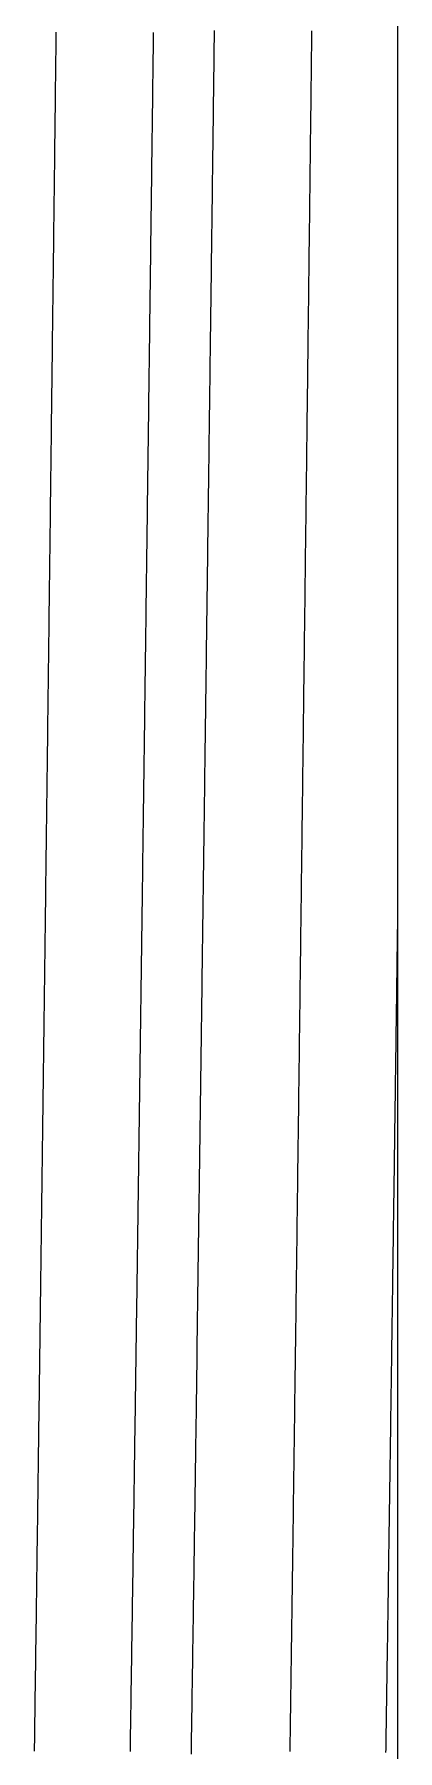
# Model space of a CAD drawing. Header units: millimetres. Extents: x 0 to 3800, y -67 to 2530.
# Drawn here: x 3323.9 to 3326.09, y 956.36 to 966.71 of the extents above; entities that cross this region are included whole.
import ezdxf

# ---------------------------------------------------------------- set-up
doc = ezdxf.new("R2010")
doc.units = ezdxf.units.MM
doc.layers.add('내부선 및 부속', color=4, linetype='Continuous')

msp = doc.modelspace()

# ---------------------------------------------------------------- linework, layer by layer
at = {"layer": '내부선 및 부속', "linetype": 'Continuous'}
msp.add_line((3326.088, 946.243), (3326.088, 988.041), dxfattribs=at)
at = {"layer": '내부선 및 부속', "linetype": 'Continuous', "flags": 128}
for points in [[(3324.029, 966.723), (3324.029, 966.692), (3324.028, 966.66), (3324.028, 966.629), (3324.028, 966.598), (3324.027, 966.566), (3324.027, 966.535), (3324.027, 966.504), (3324.026, 966.472), (3324.026, 966.441), (3324.025, 966.41), (3324.025, 966.378), (3324.025, 966.347), (3324.024, 966.316), (3324.024, 966.284), (3324.024, 966.253), (3324.023, 966.222), (3324.023, 966.19), (3324.023, 966.159), (3324.022, 966.128), (3324.022, 966.096), (3324.021, 966.065), (3324.021, 966.034), (3324.021, 966.002), (3324.02, 965.971), (3324.02, 965.94), (3324.02, 965.909), (3324.019, 965.877), (3324.019, 965.846), (3324.018, 965.815), (3324.018, 965.783), (3324.018, 965.752), (3324.018, 965.752), (3324.017, 965.721), (3324.017, 965.689), (3324.017, 965.658), (3324.016, 965.627), (3324.016, 965.595), (3324.015, 965.564), (3324.015, 965.533), (3324.015, 965.501), (3324.014, 965.47), (3324.014, 965.439), (3324.014, 965.407), (3324.013, 965.376), (3324.013, 965.345), (3324.012, 965.313), (3324.012, 965.282), (3324.012, 965.251), (3324.011, 965.219), (3324.011, 965.188), (3324.011, 965.157), (3324.01, 965.125), (3324.01, 965.094), (3324.009, 965.063), (3324.009, 965.031), (3324.009, 965), (3324.008, 964.969), (3324.008, 964.937), (3324.007, 964.906), (3324.007, 964.875), (3324.007, 964.843), (3324.006, 964.812), (3324.006, 964.781), (3324.006, 964.749), (3324.005, 964.718), (3324.005, 964.687), (3324.004, 964.655), (3324.004, 964.624), (3324.004, 964.593), (3324.003, 964.562), (3324.003, 964.53), (3324.003, 964.499), (3324.002, 964.468), (3324.002, 964.436), (3324.001, 964.405), (3324.001, 964.374), (3324.001, 964.342), (3324, 964.311), (3324, 964.28), (3324, 964.248), (3323.999, 964.217), (3323.999, 964.186), (3323.998, 964.154), (3323.998, 964.123), (3323.998, 964.092), (3323.997, 964.06), (3323.997, 964.029), (3323.997, 963.998), (3323.996, 963.966), (3323.996, 963.935), (3323.995, 963.904), (3323.995, 963.872), (3323.995, 963.841), (3323.994, 963.81), (3323.994, 963.778), (3323.994, 963.747), (3323.993, 963.716), (3323.993, 963.684), (3323.992, 963.653), (3323.992, 963.622), (3323.992, 963.59), (3323.991, 963.559), (3323.991, 963.528), (3323.99, 963.496), (3323.99, 963.465), (3323.99, 963.434), (3323.989, 963.402), (3323.989, 963.371), (3323.989, 963.34), (3323.988, 963.308), (3323.988, 963.277), (3323.987, 963.246), (3323.987, 963.215), (3323.987, 963.183), (3323.986, 963.152), (3323.986, 963.121), (3323.986, 963.089), (3323.985, 963.058), (3323.985, 963.027), (3323.984, 962.995), (3323.984, 962.964), (3323.984, 962.933), (3323.983, 962.901), (3323.983, 962.87), (3323.982, 962.839), (3323.982, 962.807), (3323.982, 962.776), (3323.981, 962.745), (3323.981, 962.713), (3323.981, 962.682), (3323.98, 962.651), (3323.98, 962.619), (3323.98, 962.619), (3323.979, 962.588), (3323.979, 962.557), (3323.979, 962.525), (3323.978, 962.494), (3323.978, 962.463), (3323.978, 962.431), (3323.977, 962.4), (3323.977, 962.369), (3323.976, 962.337), (3323.976, 962.306), (3323.976, 962.275), (3323.975, 962.243), (3323.975, 962.212), (3323.974, 962.181), (3323.974, 962.149), (3323.974, 962.118), (3323.973, 962.087), (3323.973, 962.055), (3323.972, 962.024), (3323.972, 961.993), (3323.972, 961.961), (3323.971, 961.93), (3323.971, 961.899), (3323.971, 961.867), (3323.97, 961.836), (3323.97, 961.805), (3323.969, 961.774), (3323.969, 961.742), (3323.969, 961.711), (3323.968, 961.68), (3323.968, 961.648), (3323.967, 961.617), (3323.967, 961.586), (3323.967, 961.554), (3323.966, 961.523), (3323.966, 961.492), (3323.966, 961.46), (3323.965, 961.429), (3323.965, 961.398), (3323.964, 961.366), (3323.964, 961.335), (3323.964, 961.304), (3323.963, 961.272), (3323.963, 961.241), (3323.962, 961.21), (3323.962, 961.178), (3323.962, 961.147), (3323.961, 961.116), (3323.961, 961.084), (3323.96, 961.053), (3323.96, 961.022), (3323.96, 960.99), (3323.959, 960.959), (3323.959, 960.928), (3323.958, 960.896), (3323.958, 960.865), (3323.958, 960.834), (3323.957, 960.802), (3323.957, 960.771), (3323.957, 960.74), (3323.956, 960.708), (3323.956, 960.677), (3323.955, 960.646), (3323.955, 960.614), (3323.955, 960.583), (3323.954, 960.552), (3323.954, 960.52), (3323.953, 960.489), (3323.953, 960.458), (3323.953, 960.427), (3323.952, 960.395), (3323.952, 960.364), (3323.951, 960.333), (3323.951, 960.301), (3323.951, 960.27), (3323.95, 960.239), (3323.95, 960.207), (3323.949, 960.176), (3323.949, 960.145), (3323.949, 960.113), (3323.948, 960.082), (3323.948, 960.051), (3323.947, 960.019), (3323.947, 959.988), (3323.947, 959.957), (3323.946, 959.925), (3323.946, 959.894), (3323.945, 959.863), (3323.945, 959.831), (3323.945, 959.8), (3323.944, 959.769), (3323.944, 959.737), (3323.943, 959.706), (3323.943, 959.675), (3323.943, 959.643), (3323.942, 959.612), (3323.942, 959.581), (3323.941, 959.549), (3323.941, 959.518), (3323.941, 959.487), (3323.941, 959.487), (3323.94, 959.455), (3323.94, 959.424), (3323.939, 959.393), (3323.939, 959.361), (3323.939, 959.33), (3323.938, 959.299), (3323.938, 959.267), (3323.937, 959.236), (3323.937, 959.205), (3323.937, 959.173), (3323.936, 959.142), (3323.936, 959.111), (3323.935, 959.08), (3323.935, 959.048), (3323.935, 959.017), (3323.934, 958.986), (3323.934, 958.954), (3323.933, 958.923), (3323.933, 958.892), (3323.932, 958.86), (3323.932, 958.829), (3323.932, 958.798), (3323.931, 958.766), (3323.931, 958.735), (3323.93, 958.704), (3323.93, 958.672), (3323.93, 958.641), (3323.929, 958.61), (3323.929, 958.578), (3323.928, 958.547), (3323.928, 958.516), (3323.928, 958.484), (3323.927, 958.453), (3323.927, 958.422), (3323.926, 958.39), (3323.926, 958.359), (3323.925, 958.328), (3323.925, 958.296), (3323.925, 958.265), (3323.924, 958.234), (3323.924, 958.202), (3323.923, 958.171), (3323.923, 958.14), (3323.923, 958.108), (3323.922, 958.077), (3323.922, 958.046), (3323.921, 958.014), (3323.921, 957.983), (3323.921, 957.952), (3323.92, 957.92), (3323.92, 957.889), (3323.919, 957.858), (3323.919, 957.827), (3323.918, 957.795), (3323.918, 957.764), (3323.918, 957.733), (3323.917, 957.701), (3323.917, 957.67), (3323.916, 957.639), (3323.916, 957.607), (3323.915, 957.576), (3323.915, 957.545), (3323.915, 957.513), (3323.914, 957.482), (3323.914, 957.451), (3323.913, 957.419), (3323.913, 957.388), (3323.912, 957.357), (3323.912, 957.325), (3323.912, 957.294), (3323.911, 957.263), (3323.911, 957.231), (3323.91, 957.2), (3323.91, 957.169), (3323.91, 957.137), (3323.909, 957.106), (3323.909, 957.075), (3323.908, 957.043), (3323.908, 957.012), (3323.907, 956.981), (3323.907, 956.949), (3323.906, 956.918), (3323.906, 956.887), (3323.906, 956.855), (3323.905, 956.824), (3323.905, 956.793), (3323.904, 956.761), (3323.904, 956.73), (3323.903, 956.699), (3323.903, 956.667), (3323.903, 956.636), (3323.902, 956.605), (3323.902, 956.573), (3323.901, 956.542), (3323.901, 956.511), (3323.9, 956.48), (3323.9, 956.448), (3323.9, 956.417), (3323.899, 956.386), (3323.899, 956.354)], [(3324.615, 966.722), (3324.615, 966.693), (3324.614, 966.663), (3324.614, 966.634), (3324.614, 966.604), (3324.613, 966.574), (3324.613, 966.545), (3324.613, 966.515), (3324.612, 966.486), (3324.612, 966.456), (3324.611, 966.427), (3324.611, 966.397), (3324.611, 966.368), (3324.61, 966.338), (3324.61, 966.309), (3324.61, 966.279), (3324.609, 966.249), (3324.609, 966.22), (3324.608, 966.19), (3324.608, 966.161), (3324.608, 966.131), (3324.607, 966.102), (3324.607, 966.072), (3324.607, 966.043), (3324.606, 966.013), (3324.606, 965.984), (3324.605, 965.954), (3324.605, 965.924), (3324.605, 965.895), (3324.604, 965.865), (3324.604, 965.836), (3324.604, 965.836), (3324.604, 965.806), (3324.603, 965.777), (3324.603, 965.747), (3324.602, 965.718), (3324.602, 965.688), (3324.602, 965.659), (3324.601, 965.629), (3324.601, 965.599), (3324.601, 965.57), (3324.6, 965.54), (3324.6, 965.511), (3324.599, 965.481), (3324.599, 965.452), (3324.599, 965.422), (3324.598, 965.393), (3324.598, 965.363), (3324.598, 965.334), (3324.597, 965.304), (3324.597, 965.274), (3324.596, 965.245), (3324.596, 965.215), (3324.596, 965.186), (3324.595, 965.156), (3324.595, 965.127), (3324.595, 965.097), (3324.594, 965.068), (3324.594, 965.038), (3324.593, 965.009), (3324.593, 964.979), (3324.593, 964.95), (3324.592, 964.92), (3324.592, 964.89), (3324.592, 964.861), (3324.591, 964.831), (3324.591, 964.802), (3324.59, 964.772), (3324.59, 964.743), (3324.59, 964.713), (3324.589, 964.684), (3324.589, 964.654), (3324.589, 964.625), (3324.588, 964.595), (3324.588, 964.565), (3324.587, 964.536), (3324.587, 964.506), (3324.587, 964.477), (3324.586, 964.447), (3324.586, 964.418), (3324.586, 964.388), (3324.585, 964.359), (3324.585, 964.329), (3324.584, 964.3), (3324.584, 964.27), (3324.584, 964.24), (3324.583, 964.211), (3324.583, 964.181), (3324.583, 964.152), (3324.582, 964.122), (3324.582, 964.093), (3324.581, 964.063), (3324.581, 964.034), (3324.581, 964.004), (3324.58, 963.975), (3324.58, 963.945), (3324.579, 963.915), (3324.579, 963.886), (3324.579, 963.856), (3324.578, 963.827), (3324.578, 963.797), (3324.578, 963.768), (3324.577, 963.738), (3324.577, 963.709), (3324.576, 963.679), (3324.576, 963.65), (3324.576, 963.62), (3324.575, 963.59), (3324.575, 963.561), (3324.575, 963.531), (3324.574, 963.502), (3324.574, 963.472), (3324.573, 963.443), (3324.573, 963.413), (3324.573, 963.384), (3324.572, 963.354), (3324.572, 963.325), (3324.571, 963.295), (3324.571, 963.266), (3324.571, 963.236), (3324.57, 963.206), (3324.57, 963.177), (3324.57, 963.147), (3324.569, 963.118), (3324.569, 963.088), (3324.568, 963.059), (3324.568, 963.029), (3324.568, 963), (3324.567, 962.97), (3324.567, 962.941), (3324.567, 962.911), (3324.566, 962.881), (3324.566, 962.881), (3324.566, 962.852), (3324.565, 962.822), (3324.565, 962.793), (3324.565, 962.763), (3324.564, 962.734), (3324.564, 962.704), (3324.563, 962.675), (3324.563, 962.645), (3324.563, 962.616), (3324.562, 962.586), (3324.562, 962.556), (3324.562, 962.527), (3324.561, 962.497), (3324.561, 962.468), (3324.56, 962.438), (3324.56, 962.409), (3324.56, 962.379), (3324.559, 962.35), (3324.559, 962.32), (3324.558, 962.291), (3324.558, 962.261), (3324.558, 962.231), (3324.557, 962.202), (3324.557, 962.172), (3324.557, 962.143), (3324.556, 962.113), (3324.556, 962.084), (3324.555, 962.054), (3324.555, 962.025), (3324.555, 961.995), (3324.554, 961.966), (3324.554, 961.936), (3324.553, 961.907), (3324.553, 961.877), (3324.553, 961.847), (3324.552, 961.818), (3324.552, 961.788), (3324.551, 961.759), (3324.551, 961.729), (3324.551, 961.7), (3324.55, 961.67), (3324.55, 961.641), (3324.55, 961.611), (3324.549, 961.582), (3324.549, 961.552), (3324.548, 961.522), (3324.548, 961.493), (3324.548, 961.463), (3324.547, 961.434), (3324.547, 961.404), (3324.546, 961.375), (3324.546, 961.345), (3324.546, 961.316), (3324.545, 961.286), (3324.545, 961.257), (3324.544, 961.227), (3324.544, 961.197), (3324.544, 961.168), (3324.543, 961.138), (3324.543, 961.109), (3324.542, 961.079), (3324.542, 961.05), (3324.542, 961.02), (3324.541, 960.991), (3324.541, 960.961), (3324.54, 960.932), (3324.54, 960.902), (3324.54, 960.872), (3324.539, 960.843), (3324.539, 960.813), (3324.538, 960.784), (3324.538, 960.754), (3324.538, 960.725), (3324.537, 960.695), (3324.537, 960.666), (3324.537, 960.636), (3324.536, 960.607), (3324.536, 960.577), (3324.535, 960.547), (3324.535, 960.518), (3324.535, 960.488), (3324.534, 960.459), (3324.534, 960.429), (3324.533, 960.4), (3324.533, 960.37), (3324.533, 960.341), (3324.532, 960.311), (3324.532, 960.282), (3324.531, 960.252), (3324.531, 960.223), (3324.531, 960.193), (3324.53, 960.163), (3324.53, 960.134), (3324.529, 960.104), (3324.529, 960.075), (3324.529, 960.045), (3324.528, 960.016), (3324.528, 959.986), (3324.527, 959.957), (3324.527, 959.927), (3324.527, 959.927), (3324.527, 959.898), (3324.526, 959.868), (3324.526, 959.838), (3324.525, 959.809), (3324.525, 959.779), (3324.524, 959.75), (3324.524, 959.72), (3324.524, 959.691), (3324.523, 959.661), (3324.523, 959.632), (3324.522, 959.602), (3324.522, 959.573), (3324.522, 959.543), (3324.521, 959.513), (3324.521, 959.484), (3324.52, 959.454), (3324.52, 959.425), (3324.52, 959.395), (3324.519, 959.366), (3324.519, 959.336), (3324.518, 959.307), (3324.518, 959.277), (3324.518, 959.248), (3324.517, 959.218), (3324.517, 959.188), (3324.516, 959.159), (3324.516, 959.129), (3324.516, 959.1), (3324.515, 959.07), (3324.515, 959.041), (3324.514, 959.011), (3324.514, 958.982), (3324.513, 958.952), (3324.513, 958.923), (3324.513, 958.893), (3324.512, 958.864), (3324.512, 958.834), (3324.511, 958.804), (3324.511, 958.775), (3324.511, 958.745), (3324.51, 958.716), (3324.51, 958.686), (3324.509, 958.657), (3324.509, 958.627), (3324.508, 958.598), (3324.508, 958.568), (3324.508, 958.539), (3324.507, 958.509), (3324.507, 958.479), (3324.506, 958.45), (3324.506, 958.42), (3324.506, 958.391), (3324.505, 958.361), (3324.505, 958.332), (3324.504, 958.302), (3324.504, 958.273), (3324.503, 958.243), (3324.503, 958.214), (3324.503, 958.184), (3324.502, 958.154), (3324.502, 958.125), (3324.501, 958.095), (3324.501, 958.066), (3324.501, 958.036), (3324.5, 958.007), (3324.5, 957.977), (3324.499, 957.948), (3324.499, 957.918), (3324.498, 957.889), (3324.498, 957.859), (3324.498, 957.83), (3324.497, 957.8), (3324.497, 957.77), (3324.496, 957.741), (3324.496, 957.711), (3324.495, 957.682), (3324.495, 957.652), (3324.495, 957.623), (3324.494, 957.593), (3324.494, 957.564), (3324.493, 957.534), (3324.493, 957.505), (3324.492, 957.475), (3324.492, 957.445), (3324.492, 957.416), (3324.491, 957.386), (3324.491, 957.357), (3324.49, 957.327), (3324.49, 957.298), (3324.489, 957.268), (3324.489, 957.239), (3324.488, 957.209), (3324.488, 957.18), (3324.488, 957.15), (3324.487, 957.12), (3324.487, 957.091), (3324.486, 957.061), (3324.486, 957.032), (3324.485, 957.002), (3324.485, 956.973), (3324.485, 956.973), (3324.485, 956.943), (3324.484, 956.914), (3324.484, 956.884), (3324.483, 956.855), (3324.483, 956.825), (3324.482, 956.795), (3324.482, 956.766), (3324.481, 956.736), (3324.481, 956.707), (3324.481, 956.677), (3324.48, 956.648), (3324.48, 956.618), (3324.479, 956.589), (3324.479, 956.559), (3324.478, 956.53), (3324.478, 956.5), (3324.477, 956.471), (3324.477, 956.441), (3324.477, 956.411), (3324.476, 956.382), (3324.476, 956.352)], [(3324.983, 966.734), (3324.982, 966.704), (3324.982, 966.675), (3324.981, 966.645), (3324.981, 966.616), (3324.981, 966.586), (3324.98, 966.557), (3324.98, 966.527), (3324.98, 966.498), (3324.979, 966.468), (3324.979, 966.439), (3324.979, 966.409), (3324.978, 966.379), (3324.978, 966.35), (3324.977, 966.32), (3324.977, 966.291), (3324.977, 966.261), (3324.976, 966.232), (3324.976, 966.202), (3324.976, 966.173), (3324.975, 966.143), (3324.975, 966.114), (3324.974, 966.084), (3324.974, 966.054), (3324.974, 966.025), (3324.973, 965.995), (3324.973, 965.966), (3324.973, 965.936), (3324.972, 965.907), (3324.972, 965.877), (3324.971, 965.848), (3324.971, 965.818), (3324.971, 965.818), (3324.971, 965.789), (3324.97, 965.759), (3324.97, 965.729), (3324.97, 965.7), (3324.969, 965.67), (3324.969, 965.641), (3324.968, 965.611), (3324.968, 965.582), (3324.968, 965.552), (3324.967, 965.523), (3324.967, 965.493), (3324.967, 965.464), (3324.966, 965.434), (3324.966, 965.405), (3324.965, 965.375), (3324.965, 965.345), (3324.965, 965.316), (3324.964, 965.286), (3324.964, 965.257), (3324.964, 965.227), (3324.963, 965.198), (3324.963, 965.168), (3324.962, 965.139), (3324.962, 965.109), (3324.962, 965.08), (3324.961, 965.05), (3324.961, 965.02), (3324.96, 964.991), (3324.96, 964.961), (3324.96, 964.932), (3324.959, 964.902), (3324.959, 964.873), (3324.959, 964.843), (3324.958, 964.814), (3324.958, 964.784), (3324.957, 964.755), (3324.957, 964.725), (3324.957, 964.695), (3324.956, 964.666), (3324.956, 964.636), (3324.956, 964.607), (3324.955, 964.577), (3324.955, 964.548), (3324.954, 964.518), (3324.954, 964.489), (3324.954, 964.459), (3324.953, 964.43), (3324.953, 964.4), (3324.953, 964.37), (3324.952, 964.341), (3324.952, 964.311), (3324.951, 964.282), (3324.951, 964.252), (3324.951, 964.223), (3324.95, 964.193), (3324.95, 964.164), (3324.95, 964.134), (3324.949, 964.105), (3324.949, 964.075), (3324.948, 964.045), (3324.948, 964.016), (3324.948, 963.986), (3324.947, 963.957), (3324.947, 963.927), (3324.947, 963.898), (3324.946, 963.868), (3324.946, 963.839), (3324.945, 963.809), (3324.945, 963.78), (3324.945, 963.75), (3324.944, 963.721), (3324.944, 963.691), (3324.943, 963.661), (3324.943, 963.632), (3324.943, 963.602), (3324.942, 963.573), (3324.942, 963.543), (3324.942, 963.514), (3324.941, 963.484), (3324.941, 963.455), (3324.94, 963.425), (3324.94, 963.396), (3324.94, 963.366), (3324.939, 963.336), (3324.939, 963.307), (3324.939, 963.277), (3324.938, 963.248), (3324.938, 963.218), (3324.937, 963.189), (3324.937, 963.159), (3324.937, 963.13), (3324.936, 963.1), (3324.936, 963.071), (3324.935, 963.041), (3324.935, 963.011), (3324.935, 962.982), (3324.934, 962.952), (3324.934, 962.923), (3324.934, 962.893), (3324.933, 962.864), (3324.933, 962.864), (3324.933, 962.834), (3324.932, 962.805), (3324.932, 962.775), (3324.932, 962.746), (3324.931, 962.716), (3324.931, 962.686), (3324.93, 962.657), (3324.93, 962.627), (3324.93, 962.598), (3324.929, 962.568), (3324.929, 962.539), (3324.929, 962.509), (3324.928, 962.48), (3324.928, 962.45), (3324.927, 962.421), (3324.927, 962.391), (3324.927, 962.362), (3324.926, 962.332), (3324.926, 962.302), (3324.925, 962.273), (3324.925, 962.243), (3324.925, 962.214), (3324.924, 962.184), (3324.924, 962.155), (3324.924, 962.125), (3324.923, 962.096), (3324.923, 962.066), (3324.922, 962.037), (3324.922, 962.007), (3324.922, 961.977), (3324.921, 961.948), (3324.921, 961.918), (3324.92, 961.889), (3324.92, 961.859), (3324.92, 961.83), (3324.919, 961.8), (3324.919, 961.771), (3324.918, 961.741), (3324.918, 961.712), (3324.918, 961.682), (3324.917, 961.652), (3324.917, 961.623), (3324.917, 961.593), (3324.916, 961.564), (3324.916, 961.534), (3324.915, 961.505), (3324.915, 961.475), (3324.915, 961.446), (3324.914, 961.416), (3324.914, 961.387), (3324.913, 961.357), (3324.913, 961.327), (3324.913, 961.298), (3324.912, 961.268), (3324.912, 961.239), (3324.911, 961.209), (3324.911, 961.18), (3324.911, 961.15), (3324.91, 961.121), (3324.91, 961.091), (3324.909, 961.062), (3324.909, 961.032), (3324.909, 961.002), (3324.908, 960.973), (3324.908, 960.943), (3324.908, 960.914), (3324.907, 960.884), (3324.907, 960.855), (3324.906, 960.825), (3324.906, 960.796), (3324.906, 960.766), (3324.905, 960.737), (3324.905, 960.707), (3324.904, 960.678), (3324.904, 960.648), (3324.904, 960.618), (3324.903, 960.589), (3324.903, 960.559), (3324.902, 960.53), (3324.902, 960.5), (3324.902, 960.471), (3324.901, 960.441), (3324.901, 960.412), (3324.9, 960.382), (3324.9, 960.353), (3324.9, 960.323), (3324.899, 960.293), (3324.899, 960.264), (3324.898, 960.234), (3324.898, 960.205), (3324.898, 960.175), (3324.897, 960.146), (3324.897, 960.116), (3324.896, 960.087), (3324.896, 960.057), (3324.896, 960.028), (3324.895, 959.998), (3324.895, 959.968), (3324.894, 959.939), (3324.894, 959.909), (3324.894, 959.909), (3324.894, 959.88), (3324.893, 959.85), (3324.893, 959.821), (3324.892, 959.791), (3324.892, 959.762), (3324.892, 959.732), (3324.891, 959.703), (3324.891, 959.673), (3324.89, 959.643), (3324.89, 959.614), (3324.889, 959.584), (3324.889, 959.555), (3324.889, 959.525), (3324.888, 959.496), (3324.888, 959.466), (3324.887, 959.437), (3324.887, 959.407), (3324.887, 959.378), (3324.886, 959.348), (3324.886, 959.319), (3324.885, 959.289), (3324.885, 959.259), (3324.885, 959.23), (3324.884, 959.2), (3324.884, 959.171), (3324.883, 959.141), (3324.883, 959.112), (3324.883, 959.082), (3324.882, 959.053), (3324.882, 959.023), (3324.881, 958.994), (3324.881, 958.964), (3324.88, 958.934), (3324.88, 958.905), (3324.88, 958.875), (3324.879, 958.846), (3324.879, 958.816), (3324.878, 958.787), (3324.878, 958.757), (3324.878, 958.728), (3324.877, 958.698), (3324.877, 958.669), (3324.876, 958.639), (3324.876, 958.609), (3324.876, 958.58), (3324.875, 958.55), (3324.875, 958.521), (3324.874, 958.491), (3324.874, 958.462), (3324.873, 958.432), (3324.873, 958.403), (3324.873, 958.373), (3324.872, 958.344), (3324.872, 958.314), (3324.871, 958.284), (3324.871, 958.255), (3324.87, 958.225), (3324.87, 958.196), (3324.87, 958.166), (3324.869, 958.137), (3324.869, 958.107), (3324.868, 958.078), (3324.868, 958.048), (3324.868, 958.019), (3324.867, 957.989), (3324.867, 957.96), (3324.866, 957.93), (3324.866, 957.9), (3324.865, 957.871), (3324.865, 957.841), (3324.865, 957.812), (3324.864, 957.782), (3324.864, 957.753), (3324.863, 957.723), (3324.863, 957.694), (3324.862, 957.664), (3324.862, 957.635), (3324.862, 957.605), (3324.861, 957.575), (3324.861, 957.546), (3324.86, 957.516), (3324.86, 957.487), (3324.859, 957.457), (3324.859, 957.428), (3324.859, 957.398), (3324.858, 957.369), (3324.858, 957.339), (3324.857, 957.31), (3324.857, 957.28), (3324.856, 957.25), (3324.856, 957.221), (3324.855, 957.191), (3324.855, 957.162), (3324.855, 957.132), (3324.854, 957.103), (3324.854, 957.073), (3324.853, 957.044), (3324.853, 957.014), (3324.852, 956.985), (3324.852, 956.955), (3324.852, 956.955), (3324.852, 956.926), (3324.851, 956.896), (3324.851, 956.866), (3324.85, 956.837), (3324.85, 956.807), (3324.849, 956.778), (3324.849, 956.748), (3324.848, 956.719), (3324.848, 956.689), (3324.848, 956.66), (3324.847, 956.63), (3324.847, 956.601), (3324.846, 956.571), (3324.846, 956.541), (3324.845, 956.512), (3324.845, 956.482), (3324.844, 956.453), (3324.844, 956.423), (3324.844, 956.394), (3324.843, 956.364), (3324.843, 956.335)], [(3325.569, 966.731), (3325.569, 966.696), (3325.568, 966.66), (3325.568, 966.624), (3325.567, 966.589), (3325.567, 966.553), (3325.567, 966.517), (3325.566, 966.482), (3325.566, 966.446), (3325.565, 966.41), (3325.565, 966.375), (3325.564, 966.339), (3325.564, 966.303), (3325.564, 966.268), (3325.564, 966.268), (3325.563, 966.232), (3325.563, 966.196), (3325.562, 966.161), (3325.562, 966.125), (3325.561, 966.089), (3325.561, 966.054), (3325.561, 966.018), (3325.56, 965.982), (3325.56, 965.947), (3325.559, 965.911), (3325.559, 965.875), (3325.559, 965.84), (3325.558, 965.804), (3325.558, 965.768), (3325.557, 965.733), (3325.557, 965.697), (3325.556, 965.661), (3325.556, 965.626), (3325.556, 965.59), (3325.555, 965.554), (3325.555, 965.519), (3325.554, 965.483), (3325.554, 965.447), (3325.553, 965.412), (3325.553, 965.376), (3325.553, 965.34), (3325.552, 965.305), (3325.552, 965.269), (3325.551, 965.233), (3325.551, 965.197), (3325.55, 965.162), (3325.55, 965.126), (3325.55, 965.09), (3325.549, 965.055), (3325.549, 965.019), (3325.548, 964.983), (3325.548, 964.948), (3325.547, 964.912), (3325.547, 964.876), (3325.547, 964.841), (3325.546, 964.805), (3325.546, 964.769), (3325.545, 964.734), (3325.545, 964.698), (3325.544, 964.662), (3325.544, 964.627), (3325.544, 964.591), (3325.543, 964.555), (3325.543, 964.52), (3325.542, 964.484), (3325.542, 964.448), (3325.541, 964.413), (3325.541, 964.377), (3325.541, 964.341), (3325.54, 964.306), (3325.54, 964.27), (3325.539, 964.234), (3325.539, 964.199), (3325.538, 964.163), (3325.538, 964.127), (3325.538, 964.092), (3325.537, 964.056), (3325.537, 964.02), (3325.536, 963.985), (3325.536, 963.949), (3325.535, 963.913), (3325.535, 963.878), (3325.534, 963.842), (3325.534, 963.806), (3325.534, 963.771), (3325.533, 963.735), (3325.533, 963.699), (3325.532, 963.664), (3325.532, 963.628), (3325.531, 963.592), (3325.531, 963.557), (3325.531, 963.521), (3325.53, 963.485), (3325.53, 963.45), (3325.529, 963.414), (3325.529, 963.378), (3325.528, 963.342), (3325.528, 963.307), (3325.528, 963.271), (3325.527, 963.235), (3325.527, 963.2), (3325.526, 963.164), (3325.526, 963.128), (3325.525, 963.093), (3325.525, 963.057), (3325.525, 963.021), (3325.524, 962.986), (3325.524, 962.95), (3325.523, 962.914), (3325.523, 962.879), (3325.522, 962.843), (3325.522, 962.807), (3325.521, 962.772), (3325.521, 962.736), (3325.521, 962.7), (3325.521, 962.7), (3325.52, 962.665), (3325.52, 962.629), (3325.519, 962.593), (3325.519, 962.558), (3325.518, 962.522), (3325.518, 962.486), (3325.518, 962.451), (3325.517, 962.415), (3325.517, 962.379), (3325.516, 962.344), (3325.516, 962.308), (3325.515, 962.272), (3325.515, 962.237), (3325.514, 962.201), (3325.514, 962.165), (3325.514, 962.13), (3325.513, 962.094), (3325.513, 962.058), (3325.512, 962.023), (3325.512, 961.987), (3325.511, 961.951), (3325.511, 961.916), (3325.511, 961.88), (3325.51, 961.844), (3325.51, 961.809), (3325.509, 961.773), (3325.509, 961.737), (3325.508, 961.702), (3325.508, 961.666), (3325.507, 961.63), (3325.507, 961.595), (3325.507, 961.559), (3325.506, 961.523), (3325.506, 961.487), (3325.505, 961.452), (3325.505, 961.416), (3325.504, 961.38), (3325.504, 961.345), (3325.503, 961.309), (3325.503, 961.273), (3325.503, 961.238), (3325.502, 961.202), (3325.502, 961.166), (3325.501, 961.131), (3325.501, 961.095), (3325.5, 961.059), (3325.5, 961.024), (3325.499, 960.988), (3325.499, 960.952), (3325.499, 960.917), (3325.498, 960.881), (3325.498, 960.845), (3325.497, 960.81), (3325.497, 960.774), (3325.496, 960.738), (3325.496, 960.703), (3325.495, 960.667), (3325.495, 960.631), (3325.495, 960.596), (3325.494, 960.56), (3325.494, 960.524), (3325.493, 960.489), (3325.493, 960.453), (3325.492, 960.417), (3325.492, 960.382), (3325.491, 960.346), (3325.491, 960.31), (3325.49, 960.275), (3325.49, 960.239), (3325.49, 960.203), (3325.489, 960.168), (3325.489, 960.132), (3325.488, 960.096), (3325.488, 960.061), (3325.487, 960.025), (3325.487, 959.989), (3325.486, 959.954), (3325.486, 959.918), (3325.485, 959.882), (3325.485, 959.847), (3325.485, 959.811), (3325.484, 959.775), (3325.484, 959.74), (3325.483, 959.704), (3325.483, 959.668), (3325.482, 959.632), (3325.482, 959.597), (3325.481, 959.561), (3325.481, 959.525), (3325.48, 959.49), (3325.48, 959.454), (3325.48, 959.418), (3325.479, 959.383), (3325.479, 959.347), (3325.478, 959.311), (3325.478, 959.276), (3325.477, 959.24), (3325.477, 959.204), (3325.476, 959.169), (3325.476, 959.133), (3325.476, 959.133), (3325.475, 959.097), (3325.475, 959.062), (3325.474, 959.026), (3325.474, 958.99), (3325.474, 958.955), (3325.473, 958.919), (3325.473, 958.883), (3325.472, 958.848), (3325.472, 958.812), (3325.471, 958.776), (3325.471, 958.741), (3325.47, 958.705), (3325.47, 958.669), (3325.469, 958.634), (3325.469, 958.598), (3325.468, 958.562), (3325.468, 958.527), (3325.467, 958.491), (3325.467, 958.455), (3325.467, 958.42), (3325.466, 958.384), (3325.466, 958.348), (3325.465, 958.313), (3325.465, 958.277), (3325.464, 958.241), (3325.464, 958.206), (3325.463, 958.17), (3325.463, 958.134), (3325.462, 958.099), (3325.462, 958.063), (3325.461, 958.027), (3325.461, 957.992), (3325.46, 957.956), (3325.46, 957.92), (3325.459, 957.885), (3325.459, 957.849), (3325.458, 957.813), (3325.458, 957.778), (3325.458, 957.742), (3325.457, 957.706), (3325.457, 957.67), (3325.456, 957.635), (3325.456, 957.599), (3325.455, 957.563), (3325.455, 957.528), (3325.454, 957.492), (3325.454, 957.456), (3325.453, 957.421), (3325.453, 957.385), (3325.452, 957.349), (3325.452, 957.314), (3325.451, 957.278), (3325.451, 957.242), (3325.45, 957.207), (3325.45, 957.171), (3325.449, 957.135), (3325.449, 957.1), (3325.448, 957.064), (3325.448, 957.028), (3325.447, 956.993), (3325.447, 956.957), (3325.446, 956.921), (3325.446, 956.886), (3325.445, 956.85), (3325.445, 956.814), (3325.444, 956.779), (3325.444, 956.743), (3325.443, 956.707), (3325.443, 956.672), (3325.442, 956.636), (3325.442, 956.6), (3325.441, 956.565), (3325.441, 956.529), (3325.44, 956.493), (3325.44, 956.458), (3325.439, 956.422), (3325.439, 956.386), (3325.438, 956.351)], [(3326.087, 961.459), (3326.087, 961.436), (3326.087, 961.414), (3326.086, 961.391), (3326.086, 961.369), (3326.086, 961.346), (3326.086, 961.324), (3326.085, 961.301), (3326.085, 961.278), (3326.085, 961.256), (3326.084, 961.233), (3326.084, 961.211), (3326.084, 961.188), (3326.083, 961.166), (3326.083, 961.143), (3326.083, 961.121), (3326.083, 961.098), (3326.082, 961.076), (3326.082, 961.053), (3326.082, 961.031), (3326.081, 961.008), (3326.081, 960.986), (3326.081, 960.963), (3326.08, 960.941), (3326.08, 960.918), (3326.08, 960.896), (3326.08, 960.873), (3326.079, 960.85), (3326.079, 960.828), (3326.079, 960.805), (3326.078, 960.783), (3326.078, 960.76), (3326.078, 960.738), (3326.077, 960.715), (3326.077, 960.693), (3326.077, 960.67), (3326.076, 960.648), (3326.076, 960.625), (3326.076, 960.603), (3326.076, 960.58), (3326.075, 960.558), (3326.075, 960.535), (3326.075, 960.513), (3326.074, 960.49), (3326.074, 960.467), (3326.074, 960.445), (3326.073, 960.422), (3326.073, 960.4), (3326.073, 960.377), (3326.073, 960.355), (3326.072, 960.332), (3326.072, 960.31), (3326.072, 960.287), (3326.071, 960.265), (3326.071, 960.242), (3326.071, 960.22), (3326.07, 960.197), (3326.07, 960.175), (3326.07, 960.152), (3326.069, 960.13), (3326.069, 960.107), (3326.069, 960.085), (3326.069, 960.062), (3326.068, 960.039), (3326.068, 960.017), (3326.068, 959.994), (3326.067, 959.972), (3326.067, 959.949), (3326.067, 959.927), (3326.066, 959.904), (3326.066, 959.882), (3326.066, 959.859), (3326.066, 959.837), (3326.065, 959.814), (3326.065, 959.792), (3326.065, 959.769), (3326.064, 959.747), (3326.064, 959.724), (3326.064, 959.702), (3326.063, 959.679), (3326.063, 959.657), (3326.063, 959.634), (3326.062, 959.611), (3326.062, 959.589), (3326.062, 959.566), (3326.061, 959.544), (3326.061, 959.521), (3326.061, 959.499), (3326.061, 959.476), (3326.06, 959.454), (3326.06, 959.431), (3326.06, 959.409), (3326.059, 959.386), (3326.059, 959.364), (3326.059, 959.341), (3326.058, 959.319), (3326.058, 959.296), (3326.058, 959.274), (3326.057, 959.251), (3326.057, 959.228), (3326.057, 959.206), (3326.057, 959.206), (3326.057, 959.183), (3326.056, 959.161), (3326.056, 959.138), (3326.056, 959.116), (3326.055, 959.093), (3326.055, 959.071), (3326.055, 959.048), (3326.054, 959.026), (3326.054, 959.003), (3326.054, 958.981), (3326.053, 958.958), (3326.053, 958.936), (3326.053, 958.913), (3326.052, 958.891), (3326.052, 958.868), (3326.052, 958.846), (3326.051, 958.823), (3326.051, 958.8), (3326.051, 958.778), (3326.051, 958.755), (3326.05, 958.733), (3326.05, 958.71), (3326.05, 958.688), (3326.049, 958.665), (3326.049, 958.643), (3326.049, 958.62), (3326.048, 958.598), (3326.048, 958.575), (3326.048, 958.553), (3326.047, 958.53), (3326.047, 958.508), (3326.047, 958.485), (3326.046, 958.463), (3326.046, 958.44), (3326.046, 958.418), (3326.045, 958.395), (3326.045, 958.372), (3326.045, 958.35), (3326.044, 958.327), (3326.044, 958.305), (3326.044, 958.282), (3326.044, 958.26), (3326.043, 958.237), (3326.043, 958.215), (3326.043, 958.192), (3326.042, 958.17), (3326.042, 958.147), (3326.042, 958.125), (3326.041, 958.102), (3326.041, 958.08), (3326.041, 958.057), (3326.04, 958.035), (3326.04, 958.012), (3326.04, 957.989), (3326.039, 957.967), (3326.039, 957.944), (3326.039, 957.922), (3326.038, 957.899), (3326.038, 957.877), (3326.038, 957.854), (3326.037, 957.832), (3326.037, 957.809), (3326.037, 957.787), (3326.036, 957.764), (3326.036, 957.742), (3326.036, 957.719), (3326.035, 957.697), (3326.035, 957.674), (3326.035, 957.652), (3326.034, 957.629), (3326.034, 957.607), (3326.034, 957.584), (3326.033, 957.561), (3326.033, 957.539), (3326.033, 957.516), (3326.032, 957.494), (3326.032, 957.471), (3326.032, 957.449), (3326.031, 957.426), (3326.031, 957.404), (3326.031, 957.381), (3326.03, 957.359), (3326.03, 957.336), (3326.03, 957.314), (3326.03, 957.291), (3326.029, 957.269), (3326.029, 957.246), (3326.029, 957.224), (3326.028, 957.201), (3326.028, 957.179), (3326.028, 957.156), (3326.027, 957.133), (3326.027, 957.111), (3326.027, 957.088), (3326.026, 957.066), (3326.026, 957.043), (3326.026, 957.021), (3326.025, 956.998), (3326.025, 956.976), (3326.025, 956.953), (3326.025, 956.953), (3326.024, 956.931), (3326.024, 956.908), (3326.023, 956.886), (3326.023, 956.863), (3326.023, 956.841), (3326.022, 956.818), (3326.022, 956.796), (3326.022, 956.773), (3326.021, 956.751), (3326.021, 956.728), (3326.021, 956.705), (3326.02, 956.683), (3326.02, 956.66), (3326.02, 956.638), (3326.019, 956.615), (3326.019, 956.593), (3326.019, 956.57), (3326.018, 956.548), (3326.018, 956.525), (3326.018, 956.503), (3326.017, 956.48), (3326.017, 956.458), (3326.017, 956.435), (3326.016, 956.413), (3326.016, 956.39), (3326.016, 956.368), (3326.015, 956.345)]]:
    msp.add_lwpolyline(points, dxfattribs=at)

doc.saveas('drawing.dxf')
